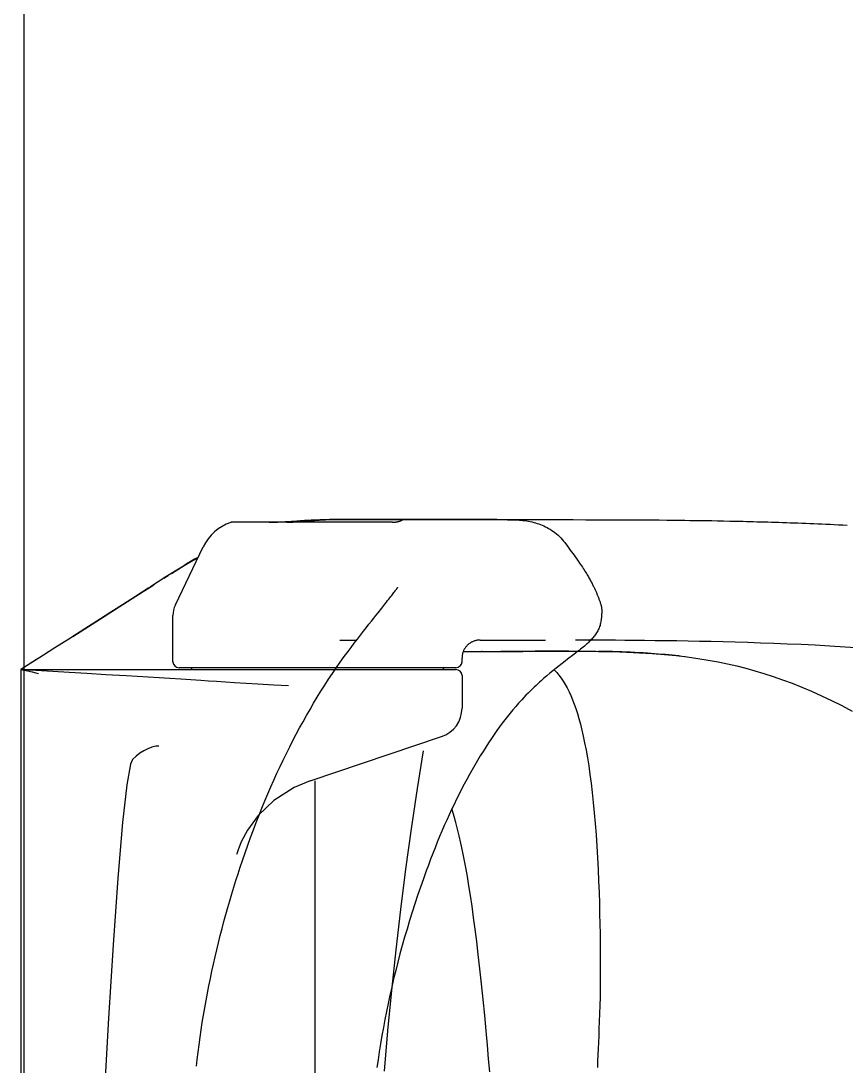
# Model space of a CAD drawing. Extents: x -119186 to 98821, y 1814 to 147180.
# Drawn here: x 15958.7 to 16095.7, y 34617.3 to 34790.9 of the extents above; entities that cross this region are included whole.
import ezdxf

# ---------------------------------------------------------------- set-up
doc = ezdxf.new("R2010")
doc.units = 0
doc.header["$LTSCALE"] = 12.7
doc.header["$MEASUREMENT"] = 0
doc.layers.add('A_建築（什器）', color=8, linetype='CONTINUOUS')

msp = doc.modelspace()

# ---------------------------------------------------------------- linework, layer by layer
at = {"layer": 'A_建築（什器）', "color": 8}
for p, q in [((15959.13, 35012.64), (15959.13, 32762.64)), ((16020.38, 34707.61), (15993.66, 34707.61)), ((16002.83, 34707.61), (15993.66, 34707.61)), ((15999.91, 34707.61), (16000.16, 34707.61)), ((16000.16, 34707.61), (16000.42, 34707.61)), ((16000.42, 34707.61), (16000.68, 34707.62)), ((16000.68, 34707.62), (16000.95, 34707.62)), ((16000.95, 34707.62), (16001.24, 34707.63)), ((16001.24, 34707.63), (16001.56, 34707.65)), ((16001.56, 34707.65), (16001.89, 34707.66)), ((16001.89, 34707.66), (16002.22, 34707.68)), ((16002.22, 34707.68), (16002.55, 34707.7)), ((16002.55, 34707.7), (16002.89, 34707.72)), ((16002.83, 34707.61), (16003.08, 34707.61)), ((16002.89, 34707.72), (16003.24, 34707.74)), ((16003.08, 34707.61), (16003.34, 34707.61)), ((16003.24, 34707.74), (16003.59, 34707.76)), ((16003.34, 34707.61), (16003.6, 34707.62)), ((16003.59, 34707.76), (16003.94, 34707.79)), ((16003.6, 34707.62), (16003.86, 34707.63)), ((16003.86, 34707.63), (16004.18, 34707.64)), ((16003.94, 34707.79), (16005.02, 34707.87)), ((16004.18, 34707.64), (16004.52, 34707.66)), ((16004.52, 34707.66), (16004.86, 34707.69)), ((16004.86, 34707.69), (16005.21, 34707.71)), ((16005.02, 34707.87), (16005.39, 34707.89)), ((16005.21, 34707.71), (16005.57, 34707.74)), ((16005.39, 34707.89), (16005.76, 34707.92)), ((16005.57, 34707.74), (16005.93, 34707.77)), ((16005.76, 34707.92), (16006.13, 34707.94)), ((16005.93, 34707.77), (16006.3, 34707.8)), ((16006.13, 34707.94), (16006.5, 34707.96)), ((16006.3, 34707.8), (16007.05, 34707.87)), ((16006.5, 34707.96), (16006.87, 34707.98)), ((16006.87, 34707.98), (16007.23, 34708)), ((16007.05, 34707.87), (16007.42, 34707.9)), ((16007.23, 34708), (16007.6, 34708.01)), ((16007.42, 34707.9), (16007.79, 34707.94)), ((16007.6, 34708.01), (16007.96, 34708.02)), ((16007.79, 34707.94), (16008.16, 34707.96)), ((16007.96, 34708.02), (16008.32, 34708.03)), ((16008.16, 34707.96), (16008.53, 34707.99)), ((16008.32, 34708.03), (16008.66, 34708.03)), ((16008.53, 34707.99), (16008.88, 34708.01)), ((16008.66, 34708.03), (16045.26, 34708.03)), ((16008.88, 34708.01), (16009.23, 34708.02)), ((16009.23, 34708.02), (16009.57, 34708.03)), ((16009.57, 34708.03), (16009.89, 34708.03)), ((16037.68, 34708.03), (16009.89, 34708.03)), ((16020.38, 34707.61), (16020.5, 34707.61)), ((16020.5, 34707.61), (16020.62, 34707.61)), ((16020.62, 34707.61), (16020.73, 34707.62)), ((16020.73, 34707.62), (16020.84, 34707.63)), ((16020.84, 34707.63), (16020.92, 34707.64)), ((16020.92, 34707.64), (16021.01, 34707.65)), ((16021.01, 34707.65), (16021.08, 34707.66)), ((16021.08, 34707.66), (16021.15, 34707.67)), ((16021.15, 34707.67), (16021.22, 34707.68)), ((16021.22, 34707.68), (16021.28, 34707.7)), ((16021.28, 34707.7), (16021.34, 34707.71)), ((16021.34, 34707.71), (16021.39, 34707.73)), ((16021.39, 34707.73), (16021.43, 34707.74)), ((16021.43, 34707.74), (16021.48, 34707.75)), ((16021.48, 34707.75), (16021.52, 34707.77)), ((16021.52, 34707.77), (16021.55, 34707.78)), ((16021.55, 34707.78), (16021.59, 34707.79)), ((16021.59, 34707.79), (16021.62, 34707.8)), ((16021.62, 34707.8), (16021.65, 34707.82)), ((16021.65, 34707.82), (16021.67, 34707.83)), ((16021.67, 34707.83), (16021.7, 34707.84)), ((16021.7, 34707.84), (16021.72, 34707.85)), ((16021.72, 34707.85), (16021.74, 34707.86)), ((16021.74, 34707.86), (16021.76, 34707.87)), ((16021.76, 34707.87), (16021.77, 34707.88)), ((16021.77, 34707.88), (16021.79, 34707.88)), ((16021.79, 34707.88), (16021.8, 34707.89)), ((16021.8, 34707.89), (16021.81, 34707.9)), ((16021.81, 34707.9), (16021.82, 34707.9)), ((16021.82, 34707.9), (16021.83, 34707.91)), ((16021.83, 34707.91), (16021.84, 34707.91)), ((16021.84, 34707.92), (16021.85, 34707.92)), ((16021.84, 34707.91), (16021.84, 34707.92)), ((16021.85, 34707.92), (16021.86, 34707.93)), ((16021.85, 34707.92), (16021.85, 34707.92)), ((16021.86, 34707.93), (16021.87, 34707.94)), ((16021.86, 34707.93), (16021.86, 34707.93)), ((16021.86, 34707.93), (16021.86, 34707.93)), ((16021.87, 34707.94), (16021.87, 34707.94)), ((16021.87, 34707.94), (16021.88, 34707.94)), ((16021.88, 34707.94), (16021.88, 34707.95)), ((16021.88, 34707.95), (16021.89, 34707.95)), ((16021.88, 34707.94), (16021.88, 34707.94)), ((16021.88, 34707.94), (16021.88, 34707.94)), ((16021.89, 34707.95), (16021.9, 34707.96)), ((16021.89, 34707.95), (16021.89, 34707.95)), ((16021.89, 34707.95), (16021.89, 34707.95)), ((16021.9, 34707.96), (16021.9, 34707.96)), ((16021.9, 34707.96), (16021.91, 34707.96)), ((16021.91, 34707.96), (16021.92, 34707.97)), ((16021.91, 34707.96), (16021.91, 34707.96)), ((16021.92, 34707.97), (16021.93, 34707.97)), ((16021.93, 34707.97), (16021.94, 34707.98)), ((16021.94, 34707.98), (16021.95, 34707.98)), ((16021.95, 34707.98), (16021.96, 34707.99)), ((16021.96, 34707.99), (16021.97, 34707.99)), ((16021.97, 34707.99), (16021.98, 34708)), ((16021.98, 34708), (16021.99, 34708)), ((16021.99, 34708), (16022, 34708)), ((16022, 34708), (16022.02, 34708.01)), ((16022.02, 34708.01), (16022.03, 34708.01)), ((16022.03, 34708.01), (16022.05, 34708.02)), ((16022.05, 34708.02), (16022.06, 34708.02)), ((16022.06, 34708.02), (16022.08, 34708.02)), ((16022.08, 34708.02), (16022.09, 34708.03)), ((16022.09, 34708.03), (16022.11, 34708.03)), ((16022.11, 34708.03), (16022.13, 34708.03)), ((16022.13, 34708.03), (16022.15, 34708.03)), ((16022.15, 34708.03), (16022.16, 34708.03)), ((16037.68, 34708.03), (16038.17, 34708.03)), ((16038.17, 34708.03), (16038.64, 34708.03)), ((16038.64, 34708.03), (16039.09, 34708.03)), ((16039.09, 34708.03), (16039.48, 34708.02)), ((16039.48, 34708.02), (16039.85, 34708.02)), ((16039.85, 34708.02), (16040.19, 34708.01)), ((16040.19, 34708.01), (16040.51, 34708)), ((16040.51, 34708), (16040.83, 34707.98)), ((16040.83, 34707.98), (16041.14, 34707.97)), ((16041.14, 34707.97), (16041.44, 34707.95)), ((16041.44, 34707.95), (16041.74, 34707.92)), ((16041.74, 34707.92), (16042.04, 34707.89)), ((16042.04, 34707.89), (16042.34, 34707.86)), ((16042.34, 34707.86), (16042.65, 34707.82)), ((16042.65, 34707.82), (16042.95, 34707.77)), ((16042.95, 34707.77), (16043.25, 34707.71)), ((16043.25, 34707.71), (16043.54, 34707.65)), ((16043.54, 34707.65), (16043.83, 34707.58)), ((16043.83, 34707.58), (16044.12, 34707.5)), ((16044.12, 34707.5), (16044.41, 34707.41)), ((16044.41, 34707.41), (16044.69, 34707.32)), ((16044.69, 34707.32), (16044.96, 34707.22)), ((16044.96, 34707.22), (16045.23, 34707.11)), ((16045.23, 34707.11), (16045.5, 34706.99)), ((16045.26, 34708.03), (16045.37, 34708.03)), ((16045.37, 34708.03), (16047.86, 34708.03)), ((16045.5, 34706.99), (16045.77, 34706.86)), ((16045.77, 34706.86), (16046.03, 34706.73)), ((16046.03, 34706.73), (16046.3, 34706.58)), ((16046.3, 34706.58), (16046.57, 34706.42)), ((16047.86, 34708.03), (16050.35, 34708.03)), ((16050.35, 34708.03), (16052.45, 34708.02)), ((16052.45, 34708.02), (16054.72, 34708.02)), ((16054.72, 34708.02), (16056.29, 34708.02)), ((16056.29, 34708.02), (16058.44, 34708.01)), ((16058.44, 34708.01), (16060.33, 34708)), ((16060.33, 34708), (16061.87, 34707.99)), ((16061.87, 34707.99), (16063.45, 34707.98)), ((16063.45, 34707.98), (16064.67, 34707.97)), ((16064.67, 34707.97), (16065.91, 34707.96)), ((16065.91, 34707.96), (16067.17, 34707.94)), ((16067.17, 34707.94), (16068.03, 34707.94)), ((16068.03, 34707.94), (16068.89, 34707.92)), ((16068.89, 34707.92), (16069.76, 34707.91)), ((16069.76, 34707.91), (16070.65, 34707.9)), ((16070.65, 34707.9), (16071.55, 34707.89)), ((16071.55, 34707.89), (16072.46, 34707.87)), ((16072.46, 34707.87), (16073.39, 34707.86)), ((16073.39, 34707.86), (16074.35, 34707.84)), ((16074.35, 34707.84), (16075.36, 34707.82)), ((16075.36, 34707.82), (16076.4, 34707.8)), ((16076.4, 34707.8), (16076.94, 34707.79)), ((16076.94, 34707.79), (16077.48, 34707.78)), ((16077.48, 34707.78), (16078.03, 34707.77)), ((16078.03, 34707.77), (16078.6, 34707.75)), ((16078.6, 34707.75), (16079.16, 34707.74)), ((16079.16, 34707.74), (16079.74, 34707.73)), ((16079.74, 34707.73), (16080.32, 34707.71)), ((16080.32, 34707.71), (16080.9, 34707.69)), ((16080.9, 34707.69), (16081.49, 34707.68)), ((16081.49, 34707.68), (16082.09, 34707.66)), ((16082.09, 34707.66), (16082.69, 34707.64)), ((16082.69, 34707.64), (16083.3, 34707.63)), ((16083.3, 34707.63), (16083.91, 34707.61)), ((16083.91, 34707.61), (16084.53, 34707.59)), ((16084.53, 34707.59), (16085.16, 34707.57)), ((16085.16, 34707.57), (16085.78, 34707.55)), ((16085.78, 34707.55), (16086.42, 34707.52)), ((16086.42, 34707.52), (16087.06, 34707.5)), ((16087.06, 34707.5), (16087.7, 34707.48)), ((16087.7, 34707.48), (16088.34, 34707.45)), ((16088.34, 34707.45), (16088.99, 34707.43)), ((16088.99, 34707.43), (16089.65, 34707.4)), ((16089.65, 34707.4), (16090.32, 34707.37)), ((16090.32, 34707.37), (16090.99, 34707.35)), ((16090.99, 34707.35), (16091.67, 34707.32)), ((16091.67, 34707.32), (16092.35, 34707.28)), ((16092.35, 34707.28), (16093.04, 34707.25)), ((16093.04, 34707.25), (16093.74, 34707.22)), ((16093.74, 34707.22), (16094.45, 34707.18)), ((16094.45, 34707.18), (16095.16, 34707.15)), ((16095.16, 34707.15), (16095.87, 34707.11)), ((16046.57, 34706.42), (16046.84, 34706.25)), ((16046.84, 34706.25), (16047.1, 34706.06)), ((16047.1, 34706.06), (16047.35, 34705.87)), ((16047.35, 34705.87), (16047.61, 34705.67)), ((16047.61, 34705.67), (16047.86, 34705.45)), ((16047.86, 34705.45), (16048.1, 34705.22)), ((16048.1, 34705.22), (16048.34, 34704.98)), ((16048.34, 34704.98), (16048.57, 34704.72)), ((15984.31, 34693.85), (15988.93, 34703.49)), ((15984.31, 34693.85), (15988.93, 34703.49)), ((16048.57, 34704.72), (16048.79, 34704.45)), ((16048.79, 34704.45), (16048.98, 34704.21)), ((16048.98, 34704.21), (16049.41, 34703.64)), ((16049.41, 34703.64), (16049.66, 34703.3)), ((16049.66, 34703.3), (16049.89, 34702.98)), ((15988.04, 34701.63), (15987.26, 34701.22)), ((15988.04, 34701.63), (15987.26, 34701.22)), ((16049.89, 34702.98), (16050.12, 34702.68)), ((16050.12, 34702.68), (16050.33, 34702.39)), ((16050.33, 34702.39), (16050.53, 34702.1)), ((16050.53, 34702.1), (16050.73, 34701.83)), ((16050.73, 34701.83), (16050.91, 34701.57)), ((16050.91, 34701.57), (16051.1, 34701.31)), ((15985.1, 34699.96), (15982.73, 34698.51)), ((15985.1, 34699.96), (15982.73, 34698.51)), ((15983.65, 34699.07), (15985.77, 34700.43)), ((15983.65, 34699.07), (15985.77, 34700.43)), ((15987.26, 34701.22), (15985.1, 34699.96)), ((15987.26, 34701.22), (15985.1, 34699.96)), ((16051.1, 34701.31), (16051.27, 34701.05)), ((16051.27, 34701.05), (16051.44, 34700.81)), ((16051.44, 34700.81), (16051.6, 34700.57)), ((16051.6, 34700.57), (16051.76, 34700.34)), ((16051.76, 34700.34), (16051.91, 34700.11)), ((16051.91, 34700.11), (16052.05, 34699.89)), ((16052.05, 34699.89), (16052.19, 34699.67)), ((16052.19, 34699.67), (16052.33, 34699.46)), ((15982.73, 34698.51), (15980.16, 34696.87)), ((15982.73, 34698.51), (15980.16, 34696.87)), ((15982.41, 34698.28), (15983.11, 34698.73)), ((15982.41, 34698.28), (15983.11, 34698.73)), ((16052.33, 34699.46), (16052.45, 34699.26)), ((16052.45, 34699.26), (16052.57, 34699.06)), ((16052.57, 34699.06), (16052.69, 34698.87)), ((16052.69, 34698.87), (16052.8, 34698.69)), ((16052.8, 34698.69), (16052.9, 34698.51)), ((16052.9, 34698.51), (16053, 34698.34)), ((16053, 34698.34), (16053.09, 34698.18)), ((16053.09, 34698.18), (16053.18, 34698.02)), ((16053.18, 34698.02), (16053.27, 34697.86)), ((15967.9, 34689.03), (15979.91, 34696.69)), ((15967.9, 34689.03), (15979.91, 34696.69)), ((15975.29, 34693.74), (15980.16, 34696.87)), ((15975.29, 34693.74), (15980.16, 34696.87)), ((15979.9, 34696.7), (15977.69, 34695.28)), ((15979.9, 34696.7), (15977.69, 34695.28)), ((15979.24, 34696.26), (15980.71, 34697.2)), ((15979.24, 34696.26), (15980.71, 34697.2)), ((16020.71, 34696.06), (16020.8, 34696.18)), ((16020.8, 34696.18), (16020.87, 34696.28)), ((16020.87, 34696.28), (16020.94, 34696.38)), ((16020.94, 34696.38), (16021.01, 34696.46)), ((16021.01, 34696.46), (16021.06, 34696.54)), ((16021.06, 34696.54), (16021.1, 34696.6)), ((16021.1, 34696.6), (16021.14, 34696.65)), ((16021.14, 34696.65), (16021.17, 34696.7)), ((16021.17, 34696.7), (16021.19, 34696.73)), ((16021.19, 34696.73), (16021.21, 34696.76)), ((16021.21, 34696.76), (16021.23, 34696.78)), ((16021.23, 34696.79), (16021.24, 34696.8)), ((16021.23, 34696.78), (16021.23, 34696.79)), ((16021.24, 34696.8), (16021.24, 34696.8)), ((16053.27, 34697.86), (16053.35, 34697.71)), ((16053.35, 34697.71), (16053.43, 34697.56)), ((16053.43, 34697.56), (16053.5, 34697.42)), ((16053.5, 34697.42), (16053.58, 34697.28)), ((16053.58, 34697.28), (16053.65, 34697.14)), ((16053.65, 34697.14), (16053.71, 34697)), ((16053.71, 34697), (16053.78, 34696.88)), ((16053.78, 34696.88), (16053.84, 34696.75)), ((16053.84, 34696.75), (16053.9, 34696.63)), ((16053.9, 34696.63), (16053.96, 34696.5)), ((16053.96, 34696.5), (16054.01, 34696.38)), ((16054.01, 34696.38), (16054.07, 34696.26)), ((16054.07, 34696.26), (16054.12, 34696.14)), ((15977.69, 34695.28), (15975.52, 34693.88)), ((15977.69, 34695.28), (15975.52, 34693.88)), ((16019.35, 34694.3), (16019.56, 34694.58)), ((16019.56, 34694.58), (16019.76, 34694.82)), ((16019.76, 34694.82), (16019.93, 34695.05)), ((16019.93, 34695.05), (16020.1, 34695.26)), ((16020.1, 34695.26), (16020.24, 34695.45)), ((16020.24, 34695.45), (16020.38, 34695.62)), ((16020.38, 34695.62), (16020.5, 34695.78)), ((16020.5, 34695.78), (16020.61, 34695.93)), ((16020.61, 34695.93), (16020.71, 34696.06)), ((16054.12, 34696.14), (16054.18, 34696.02)), ((16054.18, 34696.02), (16054.23, 34695.9)), ((16054.23, 34695.9), (16054.28, 34695.78)), ((16054.28, 34695.78), (16054.33, 34695.66)), ((16054.33, 34695.66), (16054.38, 34695.54)), ((16054.38, 34695.54), (16054.43, 34695.42)), ((16054.43, 34695.42), (16054.48, 34695.31)), ((16054.48, 34695.31), (16054.52, 34695.19)), ((16054.52, 34695.19), (16054.57, 34695.07)), ((16054.57, 34695.07), (16054.61, 34694.95)), ((16054.61, 34694.95), (16054.66, 34694.83)), ((16054.66, 34694.83), (16054.7, 34694.72)), ((16054.7, 34694.72), (16054.75, 34694.6)), ((16054.75, 34694.6), (16054.79, 34694.48)), ((16054.79, 34694.48), (16054.83, 34694.35)), ((15969.59, 34690.11), (15975.29, 34693.74)), ((15969.59, 34690.11), (15975.29, 34693.74)), ((15973.35, 34692.51), (15973.73, 34692.74)), ((15975.52, 34693.88), (15973.58, 34692.65)), ((15975.52, 34693.88), (15973.58, 34692.65)), ((15974.74, 34693.39), (15974.75, 34693.4)), ((15974.74, 34693.39), (15974.75, 34693.4)), ((16017.96, 34692.56), (16018.58, 34693.33)), ((16018.58, 34693.33), (16019.11, 34694.01)), ((16019.11, 34694.01), (16019.35, 34694.3)), ((16054.83, 34694.35), (16054.88, 34694.23)), ((16054.88, 34694.23), (16054.91, 34694.12)), ((16054.91, 34694.12), (16054.95, 34694.01)), ((16054.95, 34694.01), (16054.99, 34693.86)), ((16054.99, 34693.86), (16055.03, 34693.7)), ((16055.03, 34693.7), (16055.06, 34693.55)), ((16055.06, 34693.55), (16055.08, 34693.4)), ((16055.08, 34693.4), (16055.1, 34693.25)), ((16055.1, 34693.25), (16055.11, 34693.1)), ((16055.11, 34693.1), (16055.12, 34692.95)), ((16055.12, 34692.95), (16055.12, 34692.8)), ((16055.12, 34692.8), (16055.12, 34692.67)), ((16055.12, 34692.67), (16055.12, 34692.63)), ((15967.26, 34688.62), (15973.08, 34692.33)), ((15967.26, 34688.62), (15973.08, 34692.33)), ((15971.86, 34691.55), (15967.9, 34689.03)), ((15971.86, 34691.55), (15967.9, 34689.03)), ((15973.58, 34692.65), (15971.86, 34691.55)), ((15973.58, 34692.65), (15971.86, 34691.55)), ((15972.04, 34691.67), (15972.48, 34691.95)), ((15983.91, 34684.43), (15983.91, 34692.12)), ((15983.91, 34684.43), (15983.91, 34692.12)), ((16016.44, 34690.65), (16016.86, 34691.17)), ((16016.86, 34691.17), (16017.25, 34691.66)), ((16017.25, 34691.66), (16017.61, 34692.12)), ((16017.61, 34692.12), (16017.96, 34692.56)), ((16054.97, 34691.05), (16054.93, 34690.85)), ((16054.98, 34691.13), (16054.97, 34691.05)), ((16054.99, 34691.24), (16054.98, 34691.13)), ((16055.01, 34691.34), (16054.99, 34691.24)), ((16055.02, 34691.42), (16055.01, 34691.34)), ((16055.03, 34691.51), (16055.02, 34691.42)), ((16055.04, 34691.6), (16055.03, 34691.51)), ((16055.05, 34691.68), (16055.04, 34691.6)), ((16055.06, 34691.76), (16055.05, 34691.68)), ((16055.07, 34691.93), (16055.06, 34691.85)), ((16055.06, 34691.85), (16055.06, 34691.76)), ((16055.08, 34692.01), (16055.07, 34691.93)), ((16055.09, 34692.1), (16055.08, 34692.01)), ((16055.1, 34692.27), (16055.09, 34692.18)), ((16055.09, 34692.18), (16055.09, 34692.1)), ((16055.11, 34692.45), (16055.1, 34692.36)), ((16055.1, 34692.36), (16055.1, 34692.27)), ((16055.12, 34692.63), (16055.11, 34692.54)), ((16055.11, 34692.54), (16055.11, 34692.45)), ((16015.04, 34688.85), (16015.54, 34689.49)), ((16015.54, 34689.49), (16016, 34690.08)), ((16016, 34690.08), (16016.44, 34690.65)), ((16054.26, 34689.22), (16054.15, 34689.06)), ((16054.36, 34689.38), (16054.26, 34689.22)), ((16054.45, 34689.55), (16054.36, 34689.38)), ((16054.54, 34689.72), (16054.45, 34689.55)), ((16054.62, 34689.89), (16054.54, 34689.72)), ((16054.7, 34690.07), (16054.62, 34689.89)), ((16054.77, 34690.26), (16054.7, 34690.07)), ((16054.83, 34690.45), (16054.77, 34690.26)), ((16054.88, 34690.65), (16054.83, 34690.45)), ((16054.93, 34690.85), (16054.88, 34690.65)), ((15966.59, 34688.19), (15964.26, 34686.71)), ((15966.59, 34688.19), (15964.26, 34686.71)), ((15967.9, 34689.03), (15966.59, 34688.2)), ((15967.9, 34689.03), (15966.59, 34688.2)), ((16011.62, 34688.03), (16014.42, 34688.03)), ((16013.49, 34686.8), (16014.01, 34687.49)), ((16014.01, 34687.49), (16014.53, 34688.18)), ((16014.53, 34688.18), (16015.04, 34688.85)), ((16033.24, 34687.52), (16033.14, 34687.45)), ((16033.34, 34687.59), (16033.24, 34687.52)), ((16033.44, 34687.65), (16033.34, 34687.59)), ((16033.55, 34687.7), (16033.44, 34687.65)), ((16033.65, 34687.75), (16033.55, 34687.7)), ((16033.76, 34687.8), (16033.65, 34687.75)), ((16033.87, 34687.84), (16033.76, 34687.8)), ((16033.98, 34687.88), (16033.87, 34687.84)), ((16034.1, 34687.92), (16033.98, 34687.88)), ((16034.21, 34687.95), (16034.1, 34687.92)), ((16034.33, 34687.97), (16034.21, 34687.95)), ((16034.44, 34687.99), (16034.33, 34687.97)), ((16034.56, 34688.01), (16034.44, 34687.99)), ((16034.68, 34688.02), (16034.56, 34688.01)), ((16034.79, 34688.03), (16034.68, 34688.02)), ((16034.91, 34688.03), (16034.79, 34688.03)), ((16034.91, 34688.03), (16044.75, 34688.03)), ((16044.75, 34688.03), (16045.77, 34688.03)), ((16051.92, 34688.01), (16050.75, 34688.02)), ((16053.17, 34688.01), (16051.92, 34688.01)), ((16052.74, 34687.48), (16052.58, 34687.34)), ((16052.9, 34687.63), (16052.74, 34687.48)), ((16053.05, 34687.77), (16052.9, 34687.63)), ((16053.19, 34687.91), (16053.05, 34687.77)), ((16054.49, 34688), (16053.17, 34688.01)), ((16053.32, 34688.04), (16053.19, 34687.91)), ((16053.45, 34688.18), (16053.32, 34688.04)), ((16053.58, 34688.32), (16053.45, 34688.18)), ((16053.7, 34688.46), (16053.58, 34688.32)), ((16053.82, 34688.61), (16053.7, 34688.46)), ((16053.93, 34688.75), (16053.82, 34688.61)), ((16054.05, 34688.9), (16053.93, 34688.75)), ((16054.15, 34689.06), (16054.05, 34688.9)), ((16055.9, 34687.99), (16054.49, 34688)), ((16057.38, 34687.99), (16055.9, 34687.99)), ((16058.93, 34687.97), (16057.38, 34687.99)), ((16060.55, 34687.96), (16058.93, 34687.97)), ((16062.24, 34687.94), (16060.55, 34687.96)), ((16063.97, 34687.92), (16062.24, 34687.94)), ((16065.77, 34687.9), (16063.97, 34687.92)), ((16067.61, 34687.87), (16065.77, 34687.9)), ((16069.48, 34687.84), (16067.61, 34687.87)), ((16071.37, 34687.81), (16069.48, 34687.84)), ((16073.28, 34687.77), (16071.37, 34687.81)), ((16075.26, 34687.72), (16073.28, 34687.77)), ((16077.28, 34687.66), (16075.26, 34687.72)), ((16079.36, 34687.6), (16077.28, 34687.66)), ((16081.5, 34687.53), (16079.36, 34687.6)), ((16083.69, 34687.45), (16081.5, 34687.53)), ((15964.26, 34686.71), (15962.38, 34685.51)), ((15964.26, 34686.71), (15962.38, 34685.51)), ((16012.35, 34685.27), (16012.98, 34686.13)), ((16012.98, 34686.13), (16013.49, 34686.8)), ((16032.02, 34685.83), (16031.99, 34685.72)), ((16032.06, 34685.95), (16032.02, 34685.83)), ((16032.09, 34686.06), (16032.06, 34685.95)), ((16032.14, 34686.17), (16032.09, 34686.06)), ((16032.12, 34686.13), (16032.57, 34686.13)), ((16032.18, 34686.28), (16032.14, 34686.17)), ((16032.23, 34686.38), (16032.18, 34686.28)), ((16032.29, 34686.49), (16032.23, 34686.38)), ((16032.35, 34686.59), (16032.29, 34686.49)), ((16032.41, 34686.69), (16032.35, 34686.59)), ((16032.48, 34686.79), (16032.41, 34686.69)), ((16032.55, 34686.88), (16032.48, 34686.79)), ((16032.63, 34686.97), (16032.55, 34686.88)), ((16032.57, 34686.13), (16038.33, 34686.13)), ((16032.7, 34687.06), (16032.63, 34686.97)), ((16032.79, 34687.15), (16032.7, 34687.06)), ((16032.87, 34687.23), (16032.79, 34687.15)), ((16032.96, 34687.31), (16032.87, 34687.23)), ((16033.05, 34687.38), (16032.96, 34687.31)), ((16033.14, 34687.45), (16033.05, 34687.38)), ((16035.28, 34686.13), (16035.13, 34686.13)), ((16037.66, 34686.13), (16038.76, 34686.13)), ((16039.02, 34686.13), (16038.35, 34686.13)), ((16038.76, 34686.13), (16039.54, 34686.13)), ((16039.65, 34686.14), (16039.02, 34686.13)), ((16039.54, 34686.13), (16040.28, 34686.14)), ((16040.29, 34686.14), (16039.65, 34686.14)), ((16040.28, 34686.14), (16041, 34686.14)), ((16040.92, 34686.14), (16040.29, 34686.14)), ((16042.35, 34686.15), (16040.92, 34686.14)), ((16041, 34686.14), (16042.02, 34686.15)), ((16042.02, 34686.15), (16044.22, 34686.16)), ((16044.05, 34686.16), (16042.35, 34686.15)), ((16045.26, 34686.17), (16044.05, 34686.16)), ((16044.22, 34686.16), (16045.96, 34686.17)), ((16046.46, 34686.17), (16045.26, 34686.17)), ((16045.96, 34686.17), (16047.33, 34686.18)), ((16047.05, 34686.18), (16046.46, 34686.17)), ((16047.64, 34686.18), (16047.05, 34686.18)), ((16047.33, 34686.18), (16048.38, 34686.18)), ((16048.22, 34686.18), (16047.64, 34686.18)), ((16048.22, 34686.18), (16049.82, 34686.18)), ((16048.95, 34686.18), (16048.26, 34686.18)), ((16049.66, 34686.18), (16048.95, 34686.18)), ((16049.66, 34686.18), (16051.09, 34686.18)), ((16050.81, 34685.89), (16050.51, 34685.65)), ((16051.1, 34686.11), (16050.81, 34685.89)), ((16051.09, 34686.18), (16052.31, 34686.17)), ((16051.36, 34686.31), (16051.1, 34686.11)), ((16051.6, 34686.51), (16051.36, 34686.31)), ((16051.83, 34686.69), (16051.6, 34686.51)), ((16052.03, 34686.86), (16051.83, 34686.69)), ((16052.23, 34687.03), (16052.03, 34686.86)), ((16052.41, 34687.18), (16052.23, 34687.03)), ((16052.31, 34686.17), (16053.43, 34686.17)), ((16052.58, 34687.34), (16052.41, 34687.18)), ((16053.43, 34686.17), (16053.82, 34686.16)), ((16053.82, 34686.16), (16054.2, 34686.16)), ((16054.2, 34686.16), (16054.58, 34686.15)), ((16055.27, 34686.14), (16054.58, 34686.15)), ((16054.58, 34686.15), (16056.94, 34686.1)), ((16056.09, 34686.12), (16055.27, 34686.14)), ((16056.89, 34686.1), (16056.09, 34686.12)), ((16057.67, 34686.08), (16056.89, 34686.1)), ((16056.94, 34686.1), (16059.22, 34686.03)), ((16058.43, 34686.05), (16057.67, 34686.08)), ((16059.18, 34686.02), (16058.43, 34686.05)), ((16059.91, 34685.99), (16059.18, 34686.02)), ((16059.22, 34686.03), (16061.41, 34685.92)), ((16060.63, 34685.96), (16059.91, 34685.99)), ((16061.33, 34685.92), (16060.63, 34685.96)), ((16062.01, 34685.88), (16061.33, 34685.92)), ((16061.41, 34685.92), (16063.51, 34685.79)), ((16062.69, 34685.84), (16062.01, 34685.88)), ((16063.34, 34685.79), (16062.69, 34685.84)), ((16063.95, 34685.75), (16063.34, 34685.79)), ((16063.51, 34685.79), (16065.53, 34685.63)), ((16064.55, 34685.7), (16063.95, 34685.75)), ((16085.93, 34687.36), (16083.69, 34687.45)), ((16088.22, 34687.26), (16085.93, 34687.36)), ((16090.57, 34687.15), (16088.22, 34687.26)), ((16093, 34687.01), (16090.57, 34687.15)), ((16095.53, 34686.86), (16093, 34687.01)), ((16098.16, 34686.69), (16095.53, 34686.86)), ((15961.81, 34685.15), (15958.65, 34683.13)), ((15961.23, 34684.78), (15958.65, 34683.13)), ((15961.81, 34685.15), (15961.23, 34684.78)), ((15962.38, 34685.51), (15961.81, 34685.15)), ((15962.38, 34685.51), (15961.81, 34685.15)), ((16011.05, 34683.44), (16011.7, 34684.37)), ((16011.7, 34684.37), (16012.35, 34685.27)), ((16031.92, 34685.25), (16031.91, 34685.13)), ((16031.91, 34685.13), (16031.91, 34685.03)), ((16031.91, 34684.43), (16031.91, 34685.03)), ((16031.93, 34685.37), (16031.92, 34685.25)), ((16031.95, 34685.49), (16031.93, 34685.37)), ((16031.97, 34685.6), (16031.95, 34685.49)), ((16031.99, 34685.72), (16031.97, 34685.6)), ((16048.56, 34684.15), (16048.06, 34683.75)), ((16049.02, 34684.51), (16048.56, 34684.15)), ((16049.45, 34684.83), (16049.02, 34684.51)), ((16050.51, 34685.65), (16049.45, 34684.83)), ((16065.14, 34685.65), (16064.55, 34685.7)), ((16065.72, 34685.6), (16065.14, 34685.65)), ((16065.53, 34685.63), (16067.46, 34685.44)), ((16066.28, 34685.55), (16065.72, 34685.6)), ((16066.83, 34685.49), (16066.28, 34685.55)), ((16067.38, 34685.44), (16066.83, 34685.49)), ((16067.91, 34685.38), (16067.38, 34685.44)), ((16067.46, 34685.44), (16069.32, 34685.22)), ((16068.44, 34685.31), (16067.91, 34685.38)), ((16068.96, 34685.25), (16068.44, 34685.31)), ((16069.32, 34685.22), (16071.1, 34684.98)), ((16071.1, 34684.98), (16072.8, 34684.7)), ((16072.8, 34684.7), (16074.44, 34684.4)), ((16074.44, 34684.4), (16076.02, 34684.08)), ((16076.02, 34684.08), (16077.55, 34683.73)), ((15958.65, 34683.16), (15959.75, 34682.9)), ((15958.65, 34683.16), (15959.75, 34682.9)), ((15958.65, 34683.15), (15958.65, 34447.11)), ((15958.65, 34683.15), (15958.65, 34447.11)), ((15958.65, 34683.13), (15958.65, 34683.14)), ((15958.65, 34683.14), (15959.06, 34683.06)), ((15958.65, 34683.13), (15958.65, 34683.14)), ((15958.65, 34683.14), (15959.06, 34683.06)), ((15958.65, 34683.13), (16030.91, 34683.13)), ((15958.65, 34683.13), (15958.7, 34683.12)), ((15958.65, 34683.13), (15961.15, 34683)), ((15958.65, 34683.13), (15958.67, 34683.13)), ((15958.65, 34683.13), (16010.84, 34683.13)), ((15958.65, 34683.13), (15958.7, 34683.12)), ((15958.65, 34683.13), (15961.15, 34683)), ((15958.65, 34683.13), (15958.67, 34683.13)), ((15959.75, 34682.9), (15960.5, 34682.72)), ((15959.75, 34682.9), (15960.5, 34682.72)), ((15960.5, 34682.72), (15961.12, 34682.57)), ((15960.5, 34682.72), (15961.12, 34682.57)), ((15961.12, 34682.57), (15961.58, 34682.46)), ((15961.12, 34682.57), (15961.58, 34682.46)), ((15961.15, 34683), (15963.93, 34682.84)), ((15961.15, 34683), (15963.93, 34682.84)), ((15963.93, 34682.84), (15966.67, 34682.68)), ((15963.93, 34682.84), (15966.67, 34682.68)), ((15966.67, 34682.68), (15969.62, 34682.51)), ((15966.67, 34682.68), (15969.62, 34682.51)), ((15969.62, 34682.51), (15972.78, 34682.32)), ((15969.62, 34682.51), (15972.78, 34682.32)), ((15972.78, 34682.32), (15976.16, 34682.12)), ((15972.78, 34682.32), (15976.16, 34682.12)), ((16030.91, 34683.43), (15984.91, 34683.43)), ((16011.04, 34683.43), (15984.91, 34683.43)), ((16009.75, 34681.51), (16010.4, 34682.49)), ((16010.4, 34682.49), (16011.05, 34683.44)), ((16046.51, 34682.5), (16045.99, 34682.07)), ((16047.02, 34682.92), (16046.51, 34682.5)), ((16047.55, 34683.34), (16047.02, 34682.92)), ((16047.22, 34683.08), (16047.25, 34683.05)), ((16047.25, 34683.05), (16047.64, 34682.64)), ((16048.06, 34683.75), (16047.55, 34683.34)), ((16047.64, 34682.64), (16048.01, 34682.19)), ((16077.55, 34683.73), (16079.06, 34683.35)), ((16079.06, 34683.35), (16080.55, 34682.93)), ((16080.55, 34682.93), (16082.06, 34682.48)), ((16082.06, 34682.48), (16083.59, 34681.98)), ((15976.16, 34682.12), (15979.77, 34681.9)), ((15976.16, 34682.12), (15979.77, 34681.9)), ((15979.77, 34681.9), (15981.59, 34681.79)), ((15979.77, 34681.9), (15981.59, 34681.79)), ((15981.59, 34681.79), (15983.38, 34681.68)), ((15981.59, 34681.79), (15983.38, 34681.68)), ((15983.38, 34681.68), (15985.24, 34681.56)), ((15983.38, 34681.68), (15985.24, 34681.56)), ((15985.24, 34681.56), (15986.86, 34681.46)), ((15985.24, 34681.56), (15986.86, 34681.46)), ((15986.86, 34681.46), (15988.53, 34681.35)), ((15986.86, 34681.46), (15988.53, 34681.35)), ((15988.53, 34681.35), (15989.83, 34681.26)), ((15988.53, 34681.35), (15989.83, 34681.26)), ((15989.83, 34681.26), (15991.16, 34681.18)), ((15989.83, 34681.26), (15991.16, 34681.18)), ((15991.16, 34681.18), (15994.14, 34680.98)), ((15991.16, 34681.18), (15994.14, 34680.98)), ((15994.14, 34680.98), (15997.98, 34680.73)), ((15994.14, 34680.98), (15997.98, 34680.73)), ((15997.98, 34680.73), (16000.66, 34680.59)), ((15997.98, 34680.73), (16000.66, 34680.59)), ((16000.66, 34680.59), (16003.12, 34680.48)), ((16000.66, 34680.59), (16003.12, 34680.48)), ((16008.48, 34679.53), (16009.11, 34680.53)), ((16009.11, 34680.53), (16009.75, 34681.51)), ((16031.91, 34682.13), (16031.91, 34676.72)), ((16044.5, 34680.78), (16044.2, 34680.5)), ((16044.8, 34681.04), (16044.5, 34680.78)), ((16045.06, 34681.27), (16044.8, 34681.04)), ((16045.06, 34681.27), (16045.47, 34681.62)), ((16045.99, 34682.07), (16045.47, 34681.62)), ((16048.01, 34682.19), (16048.37, 34681.72)), ((16048.37, 34681.72), (16048.72, 34681.2)), ((16048.72, 34681.2), (16049.06, 34680.65)), ((16049.06, 34680.65), (16049.38, 34680.07)), ((16083.59, 34681.98), (16085.15, 34681.44)), ((16085.15, 34681.44), (16086.73, 34680.85)), ((16086.73, 34680.85), (16088.33, 34680.21)), ((16007.86, 34678.52), (16008.48, 34679.53)), ((16042.53, 34678.85), (16042.17, 34678.48)), ((16042.88, 34679.21), (16042.53, 34678.85)), ((16043.22, 34679.56), (16042.88, 34679.21)), ((16043.55, 34679.89), (16043.22, 34679.56)), ((16043.88, 34680.2), (16043.55, 34679.89)), ((16044.2, 34680.5), (16043.88, 34680.2)), ((16049.38, 34680.07), (16049.69, 34679.45)), ((16049.69, 34679.45), (16049.98, 34678.8)), ((16049.98, 34678.8), (16050.27, 34678.12)), ((16088.33, 34680.21), (16089.96, 34679.52)), ((16089.96, 34679.52), (16091.61, 34678.78)), ((16006.67, 34676.5), (16007.26, 34677.52)), ((16007.26, 34677.52), (16007.86, 34678.52)), ((16041.31, 34677.55), (16040.83, 34676.99)), ((16041.82, 34678.1), (16041.31, 34677.55)), ((16042.17, 34678.48), (16041.82, 34678.1)), ((16050.27, 34678.12), (16050.54, 34677.4)), ((16050.54, 34677.4), (16050.81, 34676.63)), ((16091.61, 34678.78), (16093.29, 34677.98)), ((16093.29, 34677.98), (16094.99, 34677.13)), ((16094.99, 34677.13), (16096.72, 34676.22)), ((15958.65, 34675.6), (15958.65, 34454.67)), ((16005.51, 34674.46), (16006.08, 34675.49)), ((16006.08, 34675.49), (16006.67, 34676.5)), ((16039.47, 34675.34), (16039.03, 34674.78)), ((16039.91, 34675.9), (16039.47, 34675.34)), ((16040.36, 34676.45), (16039.91, 34675.9)), ((16040.83, 34676.99), (16040.36, 34676.45)), ((16050.81, 34676.63), (16051.07, 34675.83)), ((16051.07, 34675.83), (16051.32, 34674.97)), ((16004.94, 34673.42), (16005.51, 34674.46)), ((16038.15, 34673.6), (16037.7, 34672.98)), ((16038.59, 34674.2), (16038.15, 34673.6)), ((16039.03, 34674.78), (16038.59, 34674.2)), ((16051.32, 34674.97), (16051.57, 34674.06)), ((16051.57, 34674.06), (16051.81, 34673.08)), ((16003.83, 34671.33), (16004.38, 34672.38)), ((16004.38, 34672.38), (16004.94, 34673.42)), ((16006.67, 34664.64), (16028.51, 34671.99)), ((16037.25, 34672.33), (16036.79, 34671.67)), ((16037.7, 34672.98), (16037.25, 34672.33)), ((16051.81, 34673.08), (16052.05, 34672.04)), ((16052.05, 34672.04), (16052.28, 34670.93)), ((15980.38, 34670.23), (15979.71, 34669.97)), ((15980.38, 34670.23), (15979.71, 34669.97)), ((15981.08, 34670.38), (15980.38, 34670.23)), ((15981.08, 34670.38), (15980.38, 34670.23)), ((15981.56, 34670.42), (15981.08, 34670.38)), ((15981.56, 34670.42), (15981.08, 34670.38)), ((15981.56, 34670.42), (15981.56, 34670.42)), ((15981.56, 34670.42), (15981.56, 34670.42)), ((16002.76, 34669.19), (16003.29, 34670.27)), ((16003.29, 34670.27), (16003.83, 34671.33)), ((16035.87, 34670.26), (16035.41, 34669.53)), ((16036.33, 34670.97), (16035.87, 34670.26)), ((16036.79, 34671.67), (16036.33, 34670.97)), ((16052.28, 34670.93), (16052.51, 34669.74)), ((15977.78, 34668.73), (15977.17, 34668.19)), ((15977.78, 34668.73), (15977.17, 34668.19)), ((15978.41, 34669.22), (15977.78, 34668.73)), ((15978.41, 34669.22), (15977.78, 34668.73)), ((15979.05, 34669.63), (15978.41, 34669.22)), ((15979.05, 34669.63), (15978.41, 34669.22)), ((15979.71, 34669.97), (15979.05, 34669.63)), ((15979.71, 34669.97), (15979.05, 34669.63)), ((16002.23, 34668.1), (16002.76, 34669.19)), ((16024.52, 34663.36), (16025.52, 34669.65)), ((16034.95, 34668.79), (16034.5, 34668.03)), ((16035.41, 34669.53), (16034.95, 34668.79)), ((16052.51, 34669.74), (16052.74, 34668.48)), ((16052.74, 34668.48), (16052.95, 34667.13)), ((15976.87, 34667.42), (15976.25, 34663.99)), ((15976.87, 34667.42), (15976.25, 34663.99)), ((15977.17, 34668.19), (15976.87, 34667.42)), ((15977.17, 34668.19), (15976.87, 34667.42)), ((16001.18, 34665.89), (16001.7, 34667)), ((16001.7, 34667), (16002.23, 34668.1)), ((16034.05, 34667.27), (16033.6, 34666.49)), ((16034.5, 34668.03), (16034.05, 34667.27)), ((16052.95, 34667.13), (16053.16, 34665.72)), ((16000.67, 34664.76), (16001.18, 34665.89)), ((16032.72, 34664.89), (16032.28, 34664.08)), ((16033.16, 34665.7), (16032.72, 34664.89)), ((16033.6, 34666.49), (16033.16, 34665.7)), ((16053.16, 34665.72), (16053.36, 34664.24)), ((15976.25, 34663.99), (15975.53, 34657.7)), ((15976.25, 34663.99), (15975.53, 34657.7)), ((15999.67, 34662.47), (16000.16, 34663.62)), ((16000.16, 34663.62), (16000.67, 34664.76)), ((16004.02, 34663.53), (16000.68, 34661.38)), ((16006.67, 34664.64), (16004.02, 34663.53)), ((16007.45, 34664.64), (16007.45, 34465.63)), ((16023.52, 34656.67), (16024.52, 34663.36)), ((16031.85, 34663.25), (16031.43, 34662.42)), ((16032.28, 34664.08), (16031.85, 34663.25)), ((16053.36, 34664.24), (16053.54, 34662.7)), ((15999.17, 34661.3), (15999.67, 34662.47)), ((16031.01, 34661.58), (16030.59, 34660.73)), ((16031.43, 34662.42), (16031.01, 34661.58)), ((16053.54, 34662.7), (16053.72, 34661.06)), ((16000.68, 34661.38), (15998.08, 34658.88)), ((15998.2, 34658.93), (15998.69, 34660.12)), ((15998.69, 34660.12), (15999.17, 34661.3)), ((16030.18, 34659.86), (16029.77, 34658.99)), ((16030.59, 34660.73), (16030.18, 34659.86)), ((16030.33, 34659.67), (16030.24, 34659.98)), ((16053.72, 34661.06), (16053.88, 34659.34)), ((15998.08, 34658.88), (15996.29, 34656.44)), ((15997.73, 34657.72), (15998.2, 34658.93)), ((16029.37, 34658.1), (16028.97, 34657.2)), ((16029.77, 34658.99), (16029.37, 34658.1)), ((16030.61, 34658.71), (16030.33, 34659.67)), ((16030.89, 34657.7), (16030.61, 34658.71)), ((16053.88, 34659.34), (16054.04, 34657.55)), ((15975.53, 34657.7), (15974.77, 34648.5)), ((15975.53, 34657.7), (15974.77, 34648.5)), ((15996.29, 34656.44), (15995.25, 34654.5)), ((15996.79, 34655.24), (15997.26, 34656.49)), ((15997.26, 34656.49), (15997.73, 34657.72)), ((16022.59, 34649.97), (16023.52, 34656.67)), ((16028.58, 34656.29), (16028.19, 34655.38)), ((16028.97, 34657.2), (16028.58, 34656.29)), ((16031.17, 34656.62), (16030.89, 34657.7)), ((16031.45, 34655.49), (16031.17, 34656.62)), ((16054.04, 34657.55), (16054.18, 34655.69)), ((15995.25, 34654.5), (15994.71, 34653.18)), ((15996.33, 34653.97), (15996.79, 34655.24)), ((16028.19, 34655.38), (16027.8, 34654.45)), ((16031.73, 34654.28), (16031.45, 34655.49)), ((16054.18, 34655.69), (16054.3, 34653.78)), ((15994.71, 34653.18), (15994.49, 34652.49)), ((15995.88, 34652.69), (15996.33, 34653.97)), ((16027.43, 34653.52), (16027.06, 34652.58)), ((16027.8, 34654.45), (16027.43, 34653.52)), ((16032, 34653.01), (16031.73, 34654.28)), ((16032.28, 34651.65), (16032, 34653.01)), ((16054.3, 34653.78), (16054.41, 34651.84)), ((15994.49, 34652.49), (15994.47, 34652.39)), ((15995.07, 34650.31), (15995.43, 34651.39)), ((15995.43, 34651.39), (15995.88, 34652.69)), ((16026.69, 34651.62), (16026.33, 34650.66)), ((16027.06, 34652.58), (16026.69, 34651.62)), ((16032.55, 34650.24), (16032.28, 34651.65)), ((16054.41, 34651.84), (16054.51, 34649.89)), ((15994.71, 34649.21), (15995.07, 34650.31)), ((16021.74, 34643.27), (16022.59, 34649.97)), ((16025.98, 34649.7), (16025.49, 34648.34)), ((16026.33, 34650.66), (16025.98, 34649.7)), ((16032.81, 34648.77), (16032.55, 34650.24)), ((16054.51, 34649.89), (16054.6, 34647.96)), ((15974.77, 34648.5), (15974, 34637.42)), ((15974.77, 34648.5), (15974, 34637.42)), ((15994.01, 34646.98), (15994.36, 34648.1)), ((15994.36, 34648.1), (15994.71, 34649.21)), ((16025.49, 34648.34), (16025.01, 34646.96)), ((16033.07, 34647.22), (16032.81, 34648.77)), ((16054.6, 34647.96), (16054.67, 34646.09)), ((15993.33, 34644.72), (15993.67, 34645.85)), ((15993.67, 34645.85), (15994.01, 34646.98)), ((16025.01, 34646.96), (16024.54, 34645.58)), ((16033.33, 34645.57), (16033.07, 34647.22)), ((16054.67, 34646.09), (16054.72, 34644.3)), ((15993, 34643.58), (15993.33, 34644.72)), ((16024.08, 34644.2), (16023.64, 34642.81)), ((16024.54, 34645.58), (16024.08, 34644.2)), ((16033.58, 34643.82), (16033.33, 34645.57)), ((16054.72, 34644.3), (16054.77, 34642.56)), ((15992.37, 34641.27), (15992.68, 34642.42)), ((15992.68, 34642.42), (15993, 34643.58)), ((16020.95, 34636.56), (16021.74, 34643.27)), ((16023.64, 34642.81), (16023.21, 34641.42)), ((16033.84, 34641.96), (16033.58, 34643.82)), ((16054.77, 34642.56), (16054.8, 34640.88)), ((15992.06, 34640.1), (15992.37, 34641.27)), ((16023.21, 34641.42), (16022.79, 34640.03)), ((16034.1, 34640), (16033.84, 34641.96)), ((16054.8, 34640.88), (16054.83, 34639.25)), ((15974.55, 34640.38), (15974.55, 34640.4)), ((15991.46, 34637.76), (15991.76, 34638.93)), ((15991.76, 34638.93), (15992.06, 34640.1)), ((16022.79, 34640.03), (16022.38, 34638.65)), ((16034.35, 34637.95), (16034.1, 34640)), ((16054.83, 34639.25), (16054.85, 34637.65)), ((15974, 34637.42), (15973.22, 34625.2)), ((15974, 34637.42), (15973.22, 34625.2)), ((15991.18, 34636.57), (15991.46, 34637.76)), ((16021.99, 34637.27), (16021.61, 34635.88)), ((16022.38, 34638.65), (16021.99, 34637.27)), ((16034.61, 34635.78), (16034.35, 34637.95)), ((16054.85, 34637.65), (16054.87, 34636.09)), ((15990.63, 34634.2), (15990.9, 34635.39)), ((15990.9, 34635.39), (15991.18, 34636.57)), ((16020.24, 34629.84), (16020.95, 34636.56)), ((16021.61, 34635.88), (16021.25, 34634.5)), ((16034.88, 34633.44), (16034.61, 34635.78)), ((16054.87, 34636.09), (16054.87, 34634.56)), ((15990.37, 34633), (15990.63, 34634.2)), ((16021.25, 34634.5), (16020.9, 34633.13)), ((16054.87, 34634.56), (16054.87, 34633.05)), ((15990.12, 34631.8), (15990.37, 34633)), ((16020.9, 34633.13), (16020.56, 34631.76)), ((16035.15, 34630.93), (16034.88, 34633.44)), ((16054.87, 34633.05), (16054.86, 34631.57)), ((15989.64, 34629.38), (15989.87, 34630.59)), ((15989.87, 34630.59), (15990.12, 34631.8)), ((16020.24, 34630.39), (16019.93, 34629.03)), ((16020.56, 34631.76), (16020.24, 34630.39)), ((16035.42, 34628.3), (16035.15, 34630.93)), ((16054.86, 34631.57), (16054.85, 34630.12)), ((15989.41, 34628.17), (15989.64, 34629.38)), ((16019.59, 34623.12), (16020.24, 34629.84)), ((16019.93, 34629.03), (16019.64, 34627.68)), ((16054.83, 34628.7), (16054.8, 34627.32)), ((16054.85, 34630.12), (16054.83, 34628.7)), ((15988.98, 34625.72), (15989.19, 34626.95)), ((15989.19, 34626.95), (15989.41, 34628.17)), ((16019.64, 34627.68), (16019.36, 34626.33)), ((16035.68, 34625.67), (16035.42, 34628.3)), ((16054.8, 34627.32), (16054.76, 34625.98)), ((15973.22, 34625.2), (15972.43, 34611.83)), ((15973.22, 34625.2), (15972.43, 34611.83)), ((15988.78, 34624.5), (15988.98, 34625.72)), ((16019.1, 34624.99), (16018.85, 34623.65)), ((16019.36, 34626.33), (16019.1, 34624.99)), ((16035.92, 34623.14), (16035.68, 34625.67)), ((16054.76, 34625.98), (16054.71, 34624.68)), ((15988.41, 34622.04), (15988.59, 34623.27)), ((15988.59, 34623.27), (15988.78, 34624.5)), ((16018.85, 34623.65), (16018.61, 34622.32)), ((16054.66, 34623.44), (16054.61, 34622.26)), ((16054.71, 34624.68), (16054.66, 34623.44)), ((15988.24, 34620.8), (15988.41, 34622.04)), ((16018.61, 34622.32), (16018.39, 34620.98)), ((16019.02, 34616.39), (16019.59, 34623.12)), ((16036.14, 34620.74), (16035.92, 34623.14)), ((16054.61, 34622.26), (16054.56, 34621.18)), ((15988.08, 34619.57), (15988.24, 34620.8)), ((16018.39, 34620.98), (16018.17, 34619.65)), ((16036.33, 34618.48), (16036.14, 34620.74)), ((16054.52, 34620.2), (16054.48, 34619.15)), ((16054.56, 34621.18), (16054.52, 34620.2)), ((15987.8, 34617.24), (15987.92, 34618.34)), ((15987.92, 34618.34), (15988.08, 34619.57)), ((16017.97, 34618.31), (16017.79, 34617)), ((16018.17, 34619.65), (16017.97, 34618.31)), ((16036.51, 34616.33), (16036.33, 34618.48)), ((16054.44, 34618.08), (16054.41, 34617.01)), ((16054.48, 34619.15), (16054.44, 34618.08))]:
    msp.add_line(p, q, dxfattribs=at)
for centre, radius, start, end in [((15996.15, 34700.03), 8, 109.3406, 154.359), ((15996.15, 34700.03), 8, 109.3406, 154.359), ((15993.66, 34707.11), 0.5, 90, 109.3406), ((15993.66, 34707.11), 0.5, 90, 109.3406), ((16001.9, 34675.13), 30, 117.411, 122.5249), ((16001.9, 34675.13), 30, 117.411, 122.5249), ((15987.91, 34692.12), 4, 154.359, 180), ((15987.91, 34692.12), 4, 154.359, 180), ((15984.91, 34684.43), 1, 180, 270), ((15984.91, 34684.43), 1, 180, 270), ((16030.91, 34684.43), 1, 270, 0), ((15986.66, 34682.93), 0.5, 23.7185, 90), ((15986.66, 34682.93), 0.5, 23.7185, 90), ((16029.16, 34682.93), 0.5, 90, 156.2815), ((16030.91, 34682.13), 1, 0, 90), ((16026.91, 34676.72), 5, 288.6, 0.0001)]:
    msp.add_arc(centre, radius, start, end, dxfattribs=at)

doc.saveas('drawing.dxf')
